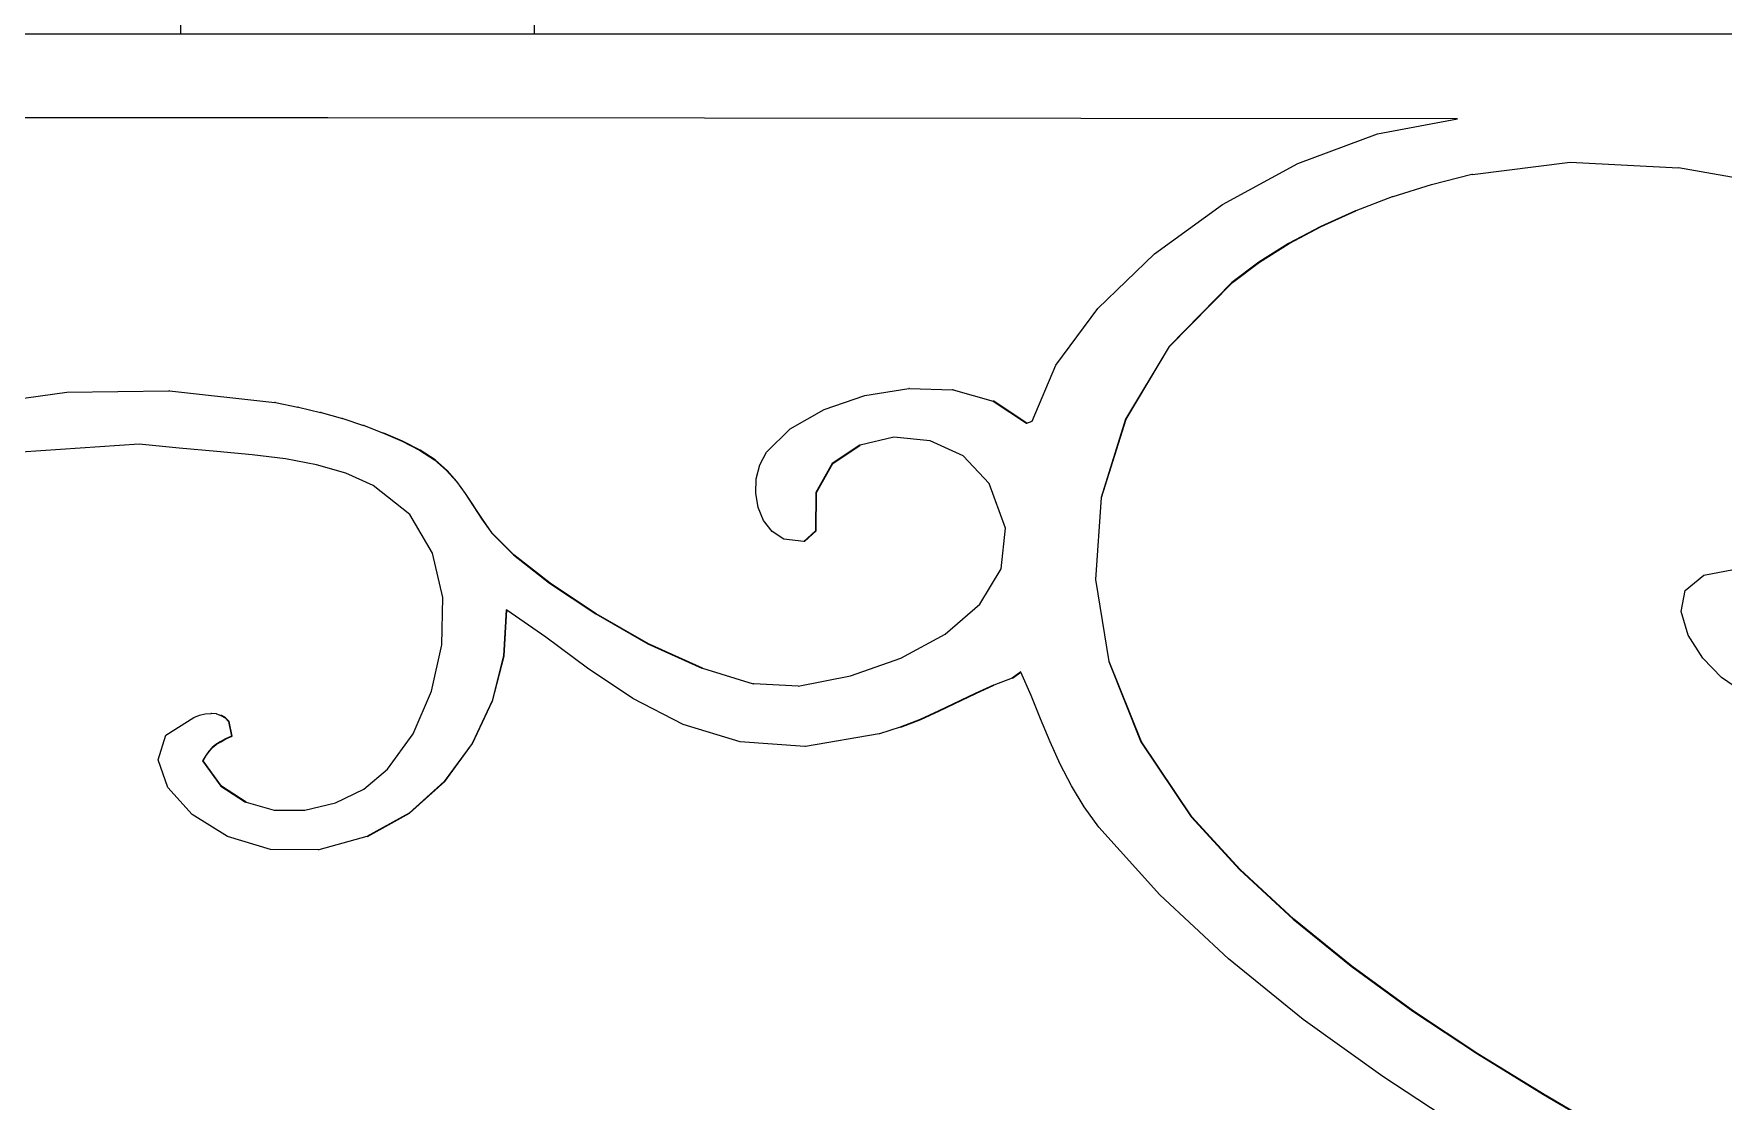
# Model space of a CAD drawing. Header units: inches. Extents: x 3672 to 10975, y -27382 to -746.
# Drawn here: x 4872.29 to 4884.23, y -26870.14 to -26862.6 of the extents above; entities that cross this region are included whole.
import ezdxf

# ---------------------------------------------------------------- set-up
doc = ezdxf.new("R2010")
doc.units = ezdxf.units.IN
doc.header["$LTSCALE"] = 17
doc.header["$MEASUREMENT"] = 0
doc.layers.add('25 BOT BAR', color=12, linetype='Continuous', lineweight=25)
doc.layers.add('WINDOW FRAME', color=161, linetype='Continuous', lineweight=20)

# ---------------------------------------------------------------- blocks, each defined once
blk = doc.blocks.new('A$Ce488fd43')
for p, q in [((0, 24), (58.463, 24)), ((17.041, 23.407), (8.926, 23.414)), ((17.041, 23.407), (8.928, 23.407)), ((25.026, 23.4), (17.041, 23.407)), ((23.898, 23.084), (24.461, 23.293)), ((24.461, 23.293), (25.026, 23.4)), ((23.365, 22.794), (23.898, 23.084)), ((25.132, 23.005), (25.823, 23.092)), ((25.823, 23.092), (26.588, 23.054)), ((27.267, 22.932), (26.588, 23.054)), ((24.84, 22.933), (24.569, 22.848)), ((24.844, 22.933), (24.84, 22.933)), ((25.128, 23.005), (24.844, 22.933)), ((25.132, 23.005), (25.128, 23.005)), ((24.565, 22.848), (24.309, 22.75)), ((24.569, 22.848), (24.565, 22.848)), ((22.885, 22.445), (23.365, 22.794)), ((24.305, 22.75), (24.06, 22.639)), ((24.064, 22.639), (24.309, 22.75)), ((24.309, 22.75), (24.305, 22.75)), ((24.06, 22.639), (23.832, 22.518)), ((23.836, 22.518), (24.064, 22.639)), ((24.064, 22.639), (24.06, 22.639)), ((23.832, 22.518), (23.622, 22.386)), ((23.626, 22.386), (23.836, 22.518)), ((23.836, 22.518), (23.832, 22.518)), ((22.484, 22.06), (22.885, 22.445)), ((23.622, 22.386), (23.432, 22.243)), ((23.436, 22.243), (23.626, 22.386)), ((23.626, 22.386), (23.622, 22.386)), ((23.432, 22.243), (22.988, 21.79)), ((22.992, 21.79), (23.436, 22.243)), ((23.436, 22.243), (23.432, 22.243)), ((22.188, 21.658), (22.484, 22.06)), ((22.988, 21.79), (22.68, 21.277)), ((22.684, 21.277), (22.992, 21.79)), ((22.992, 21.79), (22.988, 21.79)), ((22.021, 21.263), (22.188, 21.658)), ((14.519, 21.375), (15.197, 21.467)), ((15.197, 21.467), (15.918, 21.478)), ((15.922, 21.478), (15.918, 21.478)), ((15.922, 21.478), (16.667, 21.394)), ((16.671, 21.394), (16.667, 21.394)), ((16.671, 21.394), (16.83, 21.362)), ((20.549, 21.345), (20.837, 21.443)), ((20.837, 21.443), (21.148, 21.493)), ((21.152, 21.493), (21.148, 21.493)), ((21.152, 21.493), (21.458, 21.484)), ((21.462, 21.484), (21.458, 21.484)), ((21.462, 21.484), (21.744, 21.405)), ((21.744, 21.405), (21.981, 21.248)), ((21.748, 21.405), (21.744, 21.405)), ((21.983, 21.249), (21.748, 21.405)), ((16.834, 21.362), (16.83, 21.362)), ((16.834, 21.362), (16.989, 21.324)), ((16.993, 21.324), (16.989, 21.324)), ((16.993, 21.324), (17.144, 21.281)), ((17.148, 21.281), (17.144, 21.281)), ((17.148, 21.281), (17.293, 21.232)), ((20.309, 21.208), (20.549, 21.345)), ((21.983, 21.249), (22.021, 21.263)), ((22.68, 21.277), (22.507, 20.722)), ((22.511, 20.722), (22.684, 21.277)), ((22.684, 21.277), (22.68, 21.277)), ((17.297, 21.232), (17.293, 21.232)), ((17.297, 21.232), (17.434, 21.179)), ((17.434, 21.179), (17.567, 21.121)), ((17.438, 21.179), (17.434, 21.179)), ((17.57, 21.121), (17.438, 21.179)), ((20.141, 21.043), (20.309, 21.208)), ((21.043, 21.149), (20.805, 21.094)), ((21.298, 21.124), (21.043, 21.149)), ((21.981, 21.248), (21.983, 21.249)), ((15.707, 21.101), (14.873, 21.043)), ((15.99, 21.071), (15.707, 21.101)), ((16.256, 21.048), (15.99, 21.071)), ((16.506, 21.025), (16.256, 21.048)), ((16.741, 20.996), (16.506, 21.025)), ((17.567, 21.121), (17.689, 21.058)), ((17.57, 21.121), (17.567, 21.121)), ((17.693, 21.058), (17.57, 21.121)), ((17.689, 21.058), (17.795, 20.989)), ((17.693, 21.058), (17.689, 21.058)), ((17.799, 20.989), (17.693, 21.058)), ((20.095, 20.955), (20.141, 21.043)), ((20.801, 21.094), (20.606, 20.963)), ((20.61, 20.963), (20.805, 21.094)), ((20.805, 21.094), (20.801, 21.094)), ((21.533, 21.017), (21.298, 21.124)), ((16.962, 20.954), (16.741, 20.996)), ((17.168, 20.894), (16.962, 20.954)), ((17.795, 20.989), (17.88, 20.915)), ((17.799, 20.989), (17.795, 20.989)), ((17.884, 20.915), (17.799, 20.989)), ((17.88, 20.915), (17.95, 20.836)), ((17.884, 20.915), (17.88, 20.915)), ((17.954, 20.836), (17.884, 20.915)), ((20.07, 20.856), (20.095, 20.955)), ((20.606, 20.963), (20.491, 20.759)), ((20.495, 20.759), (20.61, 20.963)), ((20.61, 20.963), (20.606, 20.963)), ((21.715, 20.823), (21.533, 21.017)), ((17.362, 20.809), (17.168, 20.894)), ((17.62, 20.602), (17.362, 20.809)), ((17.95, 20.836), (18.011, 20.752)), ((17.954, 20.836), (17.95, 20.836)), ((18.015, 20.752), (17.954, 20.836)), ((20.066, 20.753), (20.07, 20.856)), ((21.832, 20.506), (21.715, 20.823)), ((18.011, 20.752), (18.13, 20.57)), ((18.015, 20.752), (18.011, 20.752)), ((18.134, 20.57), (18.015, 20.752)), ((20.083, 20.652), (20.066, 20.753)), ((20.491, 20.759), (20.489, 20.487)), ((20.495, 20.759), (20.491, 20.759)), ((20.493, 20.487), (20.495, 20.759)), ((22.507, 20.722), (22.467, 20.144)), ((22.471, 20.144), (22.511, 20.722)), ((22.511, 20.722), (22.507, 20.722)), ((17.78, 20.33), (17.62, 20.602)), ((18.13, 20.57), (18.2, 20.472)), ((18.134, 20.57), (18.13, 20.57)), ((18.204, 20.472), (18.134, 20.57)), ((20.122, 20.56), (20.083, 20.652)), ((20.182, 20.484), (20.122, 20.56)), ((18.2, 20.472), (18.353, 20.318)), ((18.204, 20.472), (18.2, 20.472)), ((18.357, 20.318), (18.204, 20.472)), ((20.264, 20.428), (20.182, 20.484)), ((20.407, 20.413), (20.264, 20.428)), ((20.489, 20.487), (20.407, 20.413)), ((20.411, 20.413), (20.493, 20.487)), ((20.493, 20.487), (20.489, 20.487)), ((21.802, 20.22), (21.832, 20.506)), ((17.853, 20.016), (17.78, 20.33)), ((18.353, 20.318), (18.608, 20.118)), ((18.357, 20.318), (18.353, 20.318)), ((18.612, 20.118), (18.357, 20.318)), ((20.411, 20.413), (20.407, 20.413)), ((21.651, 19.969), (21.802, 20.22)), ((26.768, 20.175), (27.028, 20.223)), ((18.608, 20.118), (18.935, 19.9)), ((18.612, 20.118), (18.608, 20.118)), ((18.939, 19.9), (18.612, 20.118)), ((22.467, 20.144), (22.561, 19.563)), ((22.471, 20.144), (22.467, 20.144)), ((22.565, 19.563), (22.471, 20.144)), ((26.608, 19.917), (26.637, 20.066)), ((26.637, 20.066), (26.768, 20.175)), ((17.848, 19.682), (17.853, 20.016)), ((21.405, 19.757), (21.651, 19.969)), ((18.302, 19.93), (18.283, 19.604)), ((18.287, 19.604), (18.306, 19.928)), ((18.306, 19.928), (18.302, 19.93)), ((18.582, 19.737), (18.306, 19.928)), ((18.935, 19.9), (19.304, 19.69)), ((18.939, 19.9), (18.935, 19.9)), ((19.308, 19.69), (18.939, 19.9)), ((26.658, 19.751), (26.608, 19.917)), ((18.877, 19.518), (18.582, 19.737)), ((21.091, 19.587), (21.405, 19.757)), ((26.761, 19.588), (26.658, 19.751)), ((17.775, 19.354), (17.848, 19.682)), ((18.283, 19.604), (18.202, 19.285)), ((18.206, 19.285), (18.287, 19.604)), ((18.287, 19.604), (18.283, 19.604)), ((19.304, 19.69), (19.685, 19.516)), ((19.308, 19.69), (19.304, 19.69)), ((19.689, 19.516), (19.308, 19.69)), ((20.736, 19.463), (21.091, 19.587)), ((26.893, 19.45), (26.761, 19.588)), ((19.197, 19.302), (18.877, 19.518)), ((19.689, 19.516), (19.685, 19.516)), ((19.689, 19.516), (20.049, 19.407)), ((21.94, 19.491), (21.878, 19.447)), ((21.882, 19.447), (21.941, 19.489)), ((21.941, 19.489), (21.94, 19.491)), ((22.012, 19.324), (21.941, 19.489)), ((22.565, 19.563), (22.561, 19.563)), ((22.561, 19.563), (22.788, 18.997)), ((22.792, 18.997), (22.565, 19.563)), ((17.644, 19.053), (17.775, 19.354)), ((20.053, 19.407), (20.049, 19.407)), ((20.366, 19.389), (20.053, 19.407)), ((20.366, 19.389), (20.736, 19.463)), ((21.746, 19.396), (21.618, 19.338)), ((21.622, 19.338), (21.75, 19.396)), ((21.75, 19.396), (21.746, 19.396)), ((21.878, 19.447), (21.75, 19.396)), ((21.882, 19.447), (21.878, 19.447)), ((27.028, 19.359), (26.893, 19.45)), ((18.202, 19.285), (18.061, 18.984)), ((18.065, 18.984), (18.206, 19.285)), ((18.206, 19.285), (18.202, 19.285)), ((19.553, 19.119), (19.197, 19.302)), ((21.618, 19.338), (21.361, 19.215)), ((21.365, 19.215), (21.622, 19.338)), ((21.622, 19.338), (21.618, 19.338)), ((22.079, 19.158), (22.012, 19.324)), ((15.895, 19.044), (16.095, 19.169)), ((16.095, 19.169), (16.135, 19.185)), ((16.135, 19.185), (16.175, 19.194)), ((16.175, 19.194), (16.214, 19.197)), ((16.218, 19.197), (16.214, 19.197)), ((16.214, 19.197), (16.216, 19.197)), ((16.218, 19.197), (16.216, 19.197)), ((16.251, 19.194), (16.218, 19.197)), ((16.255, 19.194), (16.251, 19.194)), ((16.255, 19.194), (16.285, 19.183)), ((16.285, 19.183), (16.315, 19.165)), ((16.289, 19.183), (16.285, 19.183)), ((16.319, 19.165), (16.289, 19.183)), ((16.315, 19.165), (16.34, 19.14)), ((16.319, 19.165), (16.315, 19.165)), ((16.344, 19.14), (16.319, 19.165)), ((16.34, 19.14), (16.361, 19.037)), ((16.344, 19.14), (16.34, 19.14)), ((16.365, 19.037), (16.344, 19.14)), ((19.955, 18.996), (19.553, 19.119)), ((21.228, 19.155), (21.088, 19.1)), ((21.092, 19.1), (21.232, 19.155)), ((21.361, 19.215), (21.228, 19.155)), ((21.232, 19.155), (21.228, 19.155)), ((21.232, 19.155), (21.365, 19.215)), ((21.365, 19.215), (21.361, 19.215)), ((22.147, 18.997), (22.079, 19.158)), ((15.841, 18.869), (15.895, 19.044)), ((16.28, 18.997), (16.249, 18.978)), ((16.253, 18.978), (16.284, 18.997)), ((16.317, 19.017), (16.28, 18.997)), ((16.284, 18.997), (16.28, 18.997)), ((16.284, 18.997), (16.321, 19.017)), ((16.361, 19.037), (16.317, 19.017)), ((16.321, 19.017), (16.317, 19.017)), ((16.321, 19.017), (16.365, 19.037)), ((16.365, 19.037), (16.361, 19.037)), ((17.464, 18.803), (17.644, 19.053)), ((20.413, 18.964), (19.955, 18.996)), ((20.938, 19.052), (20.417, 18.964)), ((20.942, 19.052), (20.938, 19.052)), ((21.088, 19.1), (20.942, 19.052)), ((21.092, 19.1), (21.088, 19.1)), ((22.218, 18.838), (22.147, 18.997)), ((22.792, 18.997), (22.788, 18.997)), ((22.788, 18.997), (23.145, 18.466)), ((23.149, 18.466), (22.792, 18.997)), ((15.911, 18.673), (15.841, 18.869)), ((16.178, 18.9), (16.156, 18.862)), ((16.16, 18.862), (16.182, 18.9)), ((16.2, 18.931), (16.178, 18.9)), ((16.182, 18.9), (16.178, 18.9)), ((16.182, 18.9), (16.204, 18.931)), ((16.223, 18.956), (16.2, 18.931)), ((16.204, 18.931), (16.2, 18.931)), ((16.204, 18.931), (16.227, 18.956)), ((16.249, 18.978), (16.223, 18.956)), ((16.227, 18.956), (16.223, 18.956)), ((16.227, 18.956), (16.253, 18.978)), ((16.253, 18.978), (16.249, 18.978)), ((18.061, 18.984), (17.864, 18.716)), ((17.868, 18.716), (18.065, 18.984)), ((18.065, 18.984), (18.061, 18.984)), ((20.417, 18.964), (20.413, 18.964)), ((16.156, 18.862), (16.286, 18.683)), ((16.16, 18.862), (16.156, 18.862)), ((16.29, 18.683), (16.16, 18.862)), ((17.295, 18.663), (17.464, 18.803)), ((22.297, 18.685), (22.218, 18.838)), ((16.082, 18.483), (15.911, 18.673)), ((16.286, 18.683), (16.46, 18.569)), ((16.29, 18.683), (16.286, 18.683)), ((16.464, 18.569), (16.29, 18.683)), ((17.095, 18.565), (17.295, 18.663)), ((17.864, 18.716), (17.615, 18.492)), ((17.619, 18.492), (17.868, 18.716)), ((17.868, 18.716), (17.864, 18.716)), ((22.387, 18.536), (22.297, 18.685)), ((16.464, 18.569), (16.46, 18.569)), ((16.464, 18.569), (16.662, 18.514)), ((16.662, 18.514), (16.879, 18.514)), ((16.879, 18.514), (17.095, 18.565)), ((22.492, 18.393), (22.387, 18.536)), ((16.332, 18.327), (16.082, 18.483)), ((17.615, 18.492), (17.317, 18.327)), ((17.321, 18.327), (17.619, 18.492)), ((17.619, 18.492), (17.615, 18.492)), ((22.923, 17.914), (22.492, 18.393)), ((23.145, 18.466), (23.486, 18.095)), ((23.149, 18.466), (23.145, 18.466)), ((23.49, 18.095), (23.149, 18.466)), ((16.636, 18.235), (16.332, 18.327)), ((17.317, 18.327), (16.978, 18.232)), ((17.321, 18.327), (17.317, 18.327)), ((16.974, 18.232), (16.636, 18.235)), ((16.978, 18.232), (16.974, 18.232)), ((23.486, 18.095), (23.865, 17.743)), ((23.49, 18.095), (23.486, 18.095)), ((23.869, 17.743), (23.49, 18.095)), ((23.407, 17.462), (22.923, 17.914)), ((23.869, 17.743), (23.865, 17.743)), ((23.865, 17.743), (24.276, 17.41)), ((24.28, 17.41), (23.869, 17.743)), ((23.935, 17.035), (23.407, 17.462)), ((24.276, 17.41), (24.712, 17.094)), ((24.28, 17.41), (24.276, 17.41)), ((24.716, 17.094), (24.28, 17.41)), ((24.716, 17.094), (24.712, 17.094)), ((24.712, 17.094), (25.167, 16.792)), ((25.171, 16.792), (24.716, 17.094)), ((24.498, 16.631), (23.935, 17.035)), ((25.167, 16.792), (25.635, 16.504)), ((25.171, 16.792), (25.167, 16.792)), ((25.639, 16.504), (25.171, 16.792)), ((25.084, 16.246), (24.498, 16.631)), ((25.639, 16.504), (25.635, 16.504)), ((25.635, 16.504), (26.109, 16.227)), ((26.113, 16.227), (25.639, 16.504))]:
    blk.add_line(p, q)

msp = doc.modelspace()

# ---------------------------------------------------------------- linework, layer by layer
at = {"layer": 'WINDOW FRAME'}
for points in [[(4873.327, -26805.596), (4873.327, -26862.596)], [(4875.827, -26821.596), (4875.827, -26862.596)]]:
    msp.add_lwpolyline(points, dxfattribs=at)

# ---------------------------------------------------------------- block references
at = {"layer": '25 BOT BAR'}
msp.add_blockref('A$Ce488fd43', (4857.327, -26886.596), dxfattribs=at)

doc.saveas('drawing.dxf')
